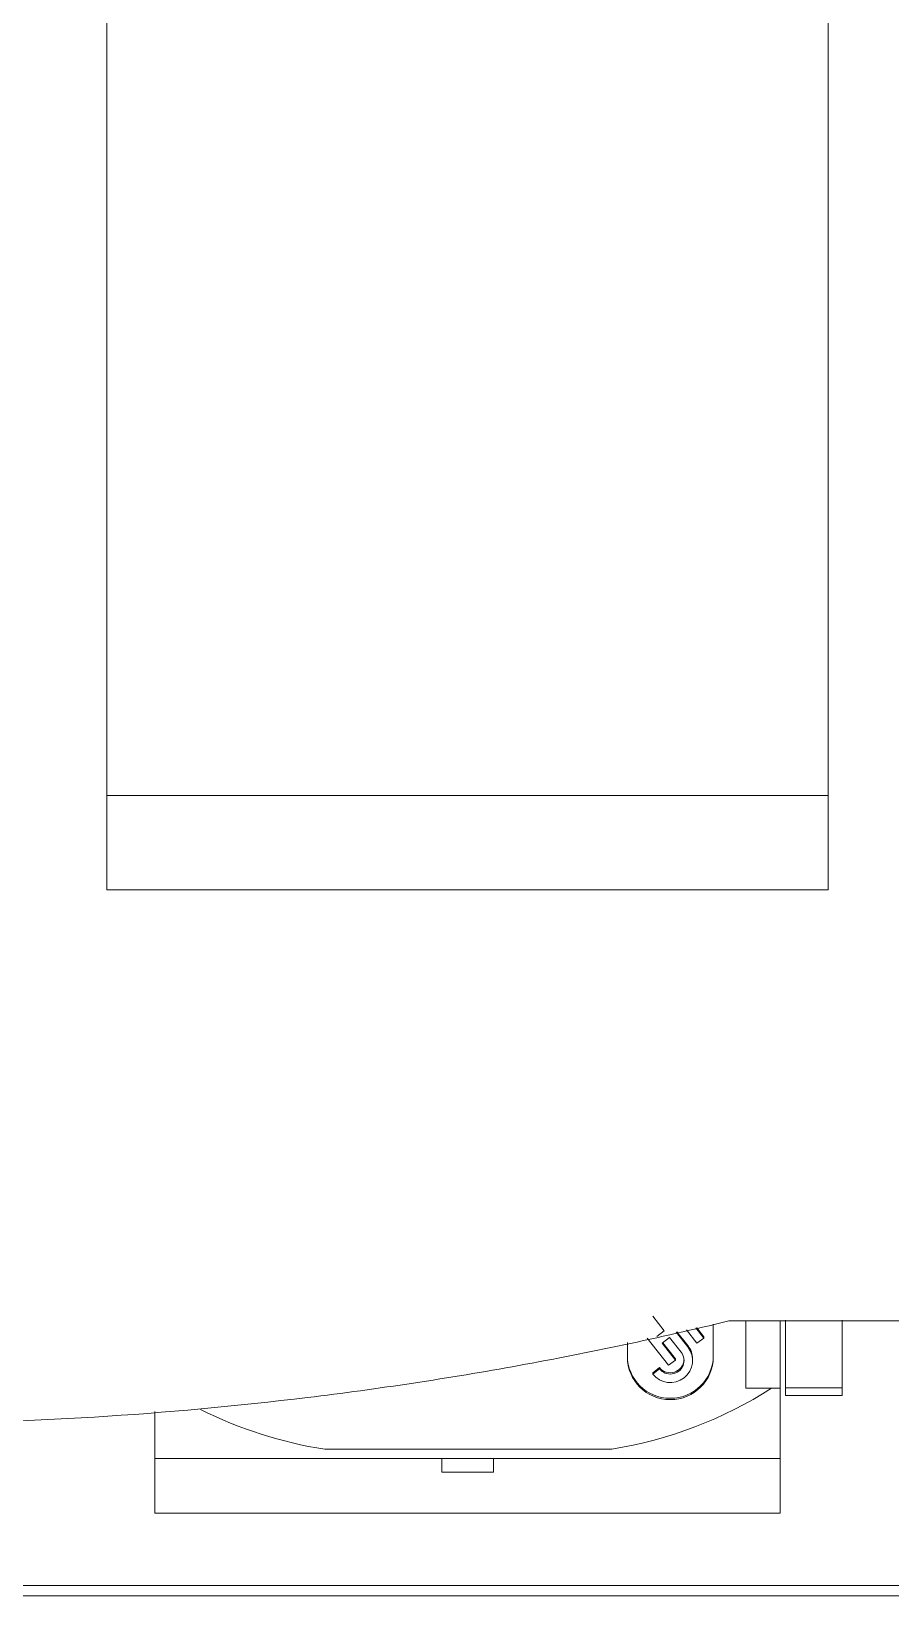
# Model space of a CAD drawing. Header units: millimetres. Extents: x 4134 to 7422, y 1400 to 3585.
# Drawn here: x 5150.95 to 5175.96, y 3225.78 to 3271.33 of the extents above; entities that cross this region are included whole.
import ezdxf

# ---------------------------------------------------------------- set-up
doc = ezdxf.new("R2010")
doc.units = ezdxf.units.MM
doc.layers.add('000-PI-Oprema', color=30, linetype='Continuous', lineweight=5)
doc.layers.add('004-PI-DIN Šina', color=3, linetype='Continuous')

# ---------------------------------------------------------------- blocks, each defined once
blk = doc.blocks.new('S7-1500 DI HF - 6ES7521-1BL00-0AB0')
at = {"layer": '000-PI-Oprema', "color": 0, "linetype": 'ByBlock', "lineweight": 0}
for p, q in [((27.9, 23.296), (6.9, 23.296)), ((27.9, 20.55), (6.9, 20.55)), ((22.789, 8.14), (23.125, 7.714)), ((24.273, 7.503), (24.042, 7.797)), ((24.273, 7.542), (24.068, 7.802)), ((24.55, 6.949), (24.55, 7.904)), ((25, 8), (34.8, 8)), ((25.5, 8), (25.5, 6.04)), ((26.5, 6.04), (26.5, 8)), ((22.05, 7.374), (22.05, 6.949)), ((22.631, 7.497), (23.25, 6.711)), ((23.125, 7.714), (22.909, 7.547)), ((23.063, 7.351), (23.278, 7.519)), ((23.447, 6.863), (23.063, 7.351)), ((23.447, 6.902), (23.082, 7.366)), ((23.278, 7.519), (23.614, 7.092)), ((23.811, 7.245), (23.475, 7.671)), ((23.811, 7.284), (23.495, 7.686)), ((23.77, 7.739), (24.076, 7.35)), ((24.076, 7.35), (24.273, 7.503)), ((24.273, 7.542), (24.273, 7.503)), ((23.25, 6.711), (23.447, 6.863)), ((23.447, 6.902), (23.447, 6.863)), ((23.811, 7.284), (23.811, 7.245)), ((23.949, 6.849), (23.949, 6.888)), ((22.986, 6.645), (22.789, 6.492)), ((22.986, 6.605), (22.789, 6.453)), ((22.789, 6.492), (22.789, 6.453)), ((22.986, 6.645), (22.986, 6.605)), ((25.5, 6.04), (25.5, 6.04)), ((25.5, 6.04), (26.249, 6.04)), ((25.5, 6.04), (26.5, 6.04)), ((26.249, 6.04), (26.5, 6.04)), ((26.5, 4), (26.5, 6.04)), ((26.5, 6.04), (26.5, 6.04)), ((26.65, 5.833), (26.65, 6.05)), ((26.65, 6.05), (28.3, 6.05)), ((28.3, 5.833), (28.3, 6.05)), ((26.65, 5.833), (28.3, 5.833)), ((8.3, 4), (8.3, 5.364)), ((13.244, 4.268), (21.599, 4.268)), ((8.3, 2.4), (8.3, 4)), ((8.3, 4), (26.5, 4)), ((16.65, 4), (16.65, 3.596)), ((18.15, 4), (18.15, 3.596)), ((26.5, 2.4), (26.5, 4)), ((16.65, 3.596), (18.15, 3.596)), ((8.3, 2.4), (26.5, 2.4)), ((30.4, 0), (-0.859, 0))]:
    blk.add_line(p, q, dxfattribs=at)
for centre, major_axis, start_param, end_param in [((23.3, 6.988), (1.25, 0), 3.141593, 6.283185), ((23.3, 6.949), (1.25, 0), 3.141593, 6.283185), ((23.3, 6.849), (0.649, 0), 3.804818, 6.94641), ((23.3, 6.849), (-0.399, 0), 0.663225, 3.804818), ((23.3, 6.888), (-0.399, 0), 0.663225, 3.092069), ((23.3, 6.888), (0.649, 0), 6.283142, 6.94641), ((19.662, 16.145), (12.135, 0), 4.872685, 5.28613), ((15.066, 16.004), (11.977, 0), 4.241192, 4.559632)]:
    blk.add_ellipse(centre, major_axis=major_axis, ratio=0.991445, start_param=start_param, end_param=end_param, dxfattribs=at)
for points, knots in [([(6.9, 129.52), (6.9, 127.497), (6.9, 118.948), (6.9, 105.802), (6.9, 91.235), (6.9, 77.025), (6.9, 62.731), (6.9, 47.245), (6.9, 34.486), (6.9, 25.605), (6.9, 21.348), (6.9, 20.55)], [0, 0, 0, 0, 0.055935, 0.236292, 0.362833, 0.457376, 0.627551, 0.756032, 0.883059, 0.978086, 1, 1, 1, 1]), ([(27.9, 129.52), (27.9, 127.497), (27.9, 118.948), (27.9, 105.802), (27.9, 91.235), (27.9, 77.025), (27.9, 62.731), (27.9, 47.245), (27.9, 34.486), (27.9, 25.605), (27.9, 21.348), (27.9, 20.55)], [0, 0, 0, 0, 0.055935, 0.236292, 0.362833, 0.457376, 0.627551, 0.756032, 0.883059, 0.978086, 1, 1, 1, 1]), ([(0.301, 5), (2.389, 5.006), (4.469, 5.074), (8.615, 5.331), (10.681, 5.521), (14.797, 6.021), (16.848, 6.331), (20.935, 7.074), (22.971, 7.506), (25, 8)], [0, 0, 0, 0, 0.25, 0.25, 0.5, 0.5, 0.75, 0.75, 1, 1, 1, 1]), ([(26.65, 8.028), (26.65, 7.986), (26.65, 7.403), (26.65, 6.737), (26.65, 6.05)], [0, 0, 0, 0, 0.072727, 1, 1, 1, 1]), ([(28.3, 8.028), (28.3, 7.986), (28.3, 7.403), (28.3, 6.737), (28.3, 6.05)], [0, 0, 0, 0, 0.072727, 1, 1, 1, 1])]:
    blk.add_open_spline(points, degree=3, knots=knots, dxfattribs=at)

msp = doc.modelspace()

# ---------------------------------------------------------------- linework, layer by layer
at = {"layer": '004-PI-DIN Šina', "color": 0, "linetype": 'ByBlock', "lineweight": 0}
for p, q in [((5579.048, 3226.078), (5096.448, 3226.078)), ((5579.048, 3225.778), (5096.448, 3225.778))]:
    msp.add_line(p, q, dxfattribs=at)

# ---------------------------------------------------------------- block references
at = {"layer": '000-PI-Oprema', "color": 0, "linetype": 'ByBlock', "lineweight": 0}
msp.add_blockref('S7-1500 DI HF - 6ES7521-1BL00-0AB0', (5146.248, 3225.778), dxfattribs=at)

doc.saveas('drawing.dxf')
